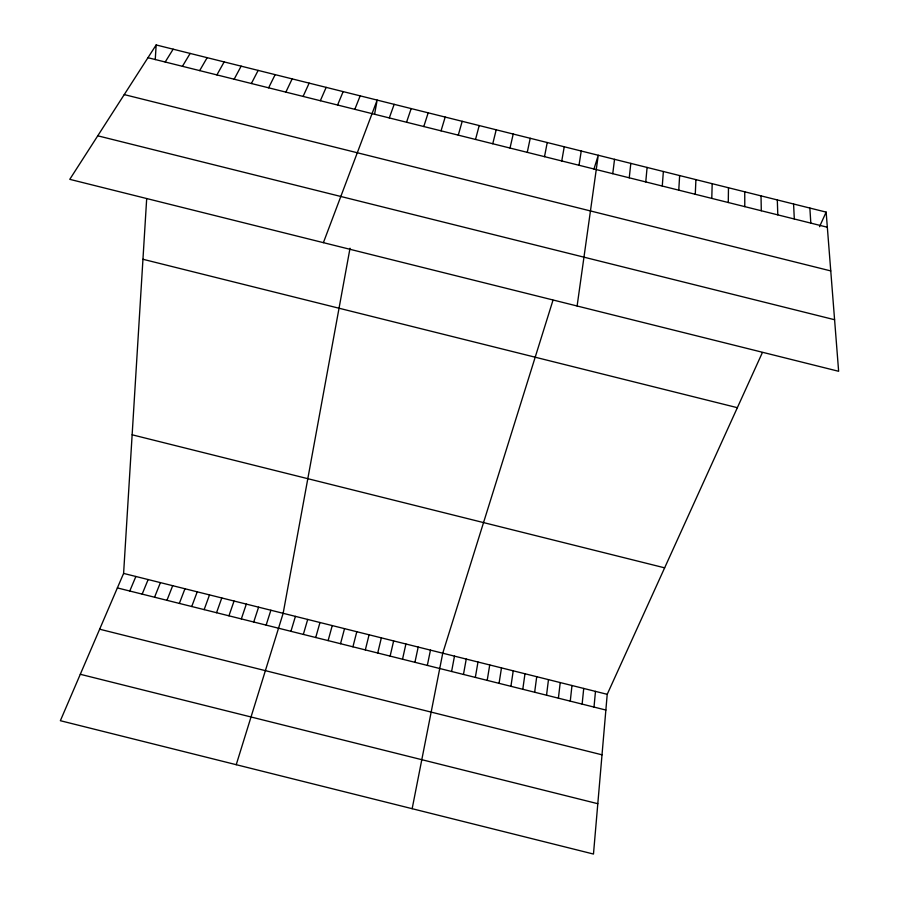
<?xml version="1.0" encoding="UTF-8"?>
<svg xmlns="http://www.w3.org/2000/svg" width="899" height="899" viewBox="0 0 899 899"><rect width="100%" height="100%" fill="white"/><g stroke="black" fill="none" stroke-linecap="round" stroke-linejoin="round"><path stroke-width="1.35" d="M728.28 202.511L728.471 187.745M711.783 198.398L712.188 183.688M695.275 194.274L695.916 179.631M678.767 190.161L679.633 175.563M762.386 352.554L607.218 694.32L593.475 854.05L60.368 720.706L123.601 573.416L146.672 198.836M155.257 59.592L156.156 44.95L826.147 212.119L838.632 371.287L69.774 179.339L156.156 44.95M662.271 186.037L663.361 171.507M645.763 181.924L647.089 167.439M594.003 707.075L595.475 691.376M582.136 704.108L583.721 688.443M629.255 177.811L630.806 163.382M570.269 701.141L571.978 685.51M558.403 698.175L560.223 682.566M546.536 695.208L548.48 679.633M612.758 173.687L614.534 159.325M534.658 692.241L536.725 676.689M577.113 305.997L598.262 155.257L593.958 169.057M522.791 689.275L524.982 673.756M510.924 686.308L513.228 670.823M579.001 165.27L581.248 151.021M499.069 683.341L501.485 667.878M487.202 680.374L489.73 664.945M475.335 677.408L477.987 662.012M561.751 160.966L564.246 146.773M463.468 674.441L466.244 659.068M350.026 248.225L283.151 613.309L236.235 764.701M374.557 114.308L377.164 100.092L323.393 242.663M451.601 671.474L454.489 656.135M544.513 156.662L547.233 142.525M412.158 808.695L442.746 653.202L552.975 300.266M427.328 665.406L430.464 650.134M527.264 152.358L530.219 138.289M414.933 662.305L418.192 647.066M402.527 659.203L405.91 643.999M510.014 148.054L513.217 134.041M390.132 656.113L393.638 640.92M377.726 653.011L381.356 637.852M492.764 143.75L496.203 129.793M365.331 649.91L369.084 634.784M352.925 646.808L356.802 631.716M340.53 643.706L344.531 628.648M475.526 139.446L479.201 125.557M328.124 640.605L332.248 625.58M315.729 637.503L319.977 622.513M458.276 135.142L462.198 121.309M303.334 634.413L307.705 619.445M441.038 130.838L445.185 117.072M290.928 631.312L295.423 616.377M266.138 625.108L270.88 610.241M423.789 126.534L428.182 112.825M253.732 622.007L258.597 607.173M241.337 618.905L246.326 604.106M406.55 122.23L411.18 108.577M228.942 615.815L234.055 601.038M216.547 612.713L221.783 597.959M389.301 117.926L394.167 104.34M204.152 609.612L209.512 594.891M191.745 606.51L197.229 591.823M179.351 603.42L184.958 588.755M166.956 600.318L172.687 585.687M354.824 109.33L360.162 95.856M154.561 597.217L160.415 582.619M142.166 594.115L148.144 579.552M337.575 105.026L343.16 91.608M129.771 591.014L135.873 576.484M320.336 100.722L326.157 87.372M819.528 226.694L826.147 212.119M303.098 96.418L309.155 83.124M285.86 92.114L292.153 78.887M268.621 87.821L275.15 74.639M251.383 83.517L258.148 70.403M234.145 79.213L241.146 66.155M216.906 74.909L224.154 61.919M199.668 70.616L207.152 57.671M182.43 66.312L190.15 53.434M165.191 62.009L173.159 49.187M147.953 57.705L827.327 227.233M124.253 94.597L830.755 270.914M97.755 135.805L834.587 319.729M142.952 259.272L737.349 407.685M132.142 434.79L664.642 567.842M123.601 573.416L607.218 694.32M117.376 587.924L605.87 710.041M99.643 629.21L602.015 754.823M80.292 674.284L597.801 803.706M809.864 208.062L810.819 223.109M793.581 203.994L794.311 218.996M777.309 199.938L777.804 214.872M761.026 195.87L761.296 210.748M744.743 191.813L744.788 206.635"/></g></svg>
